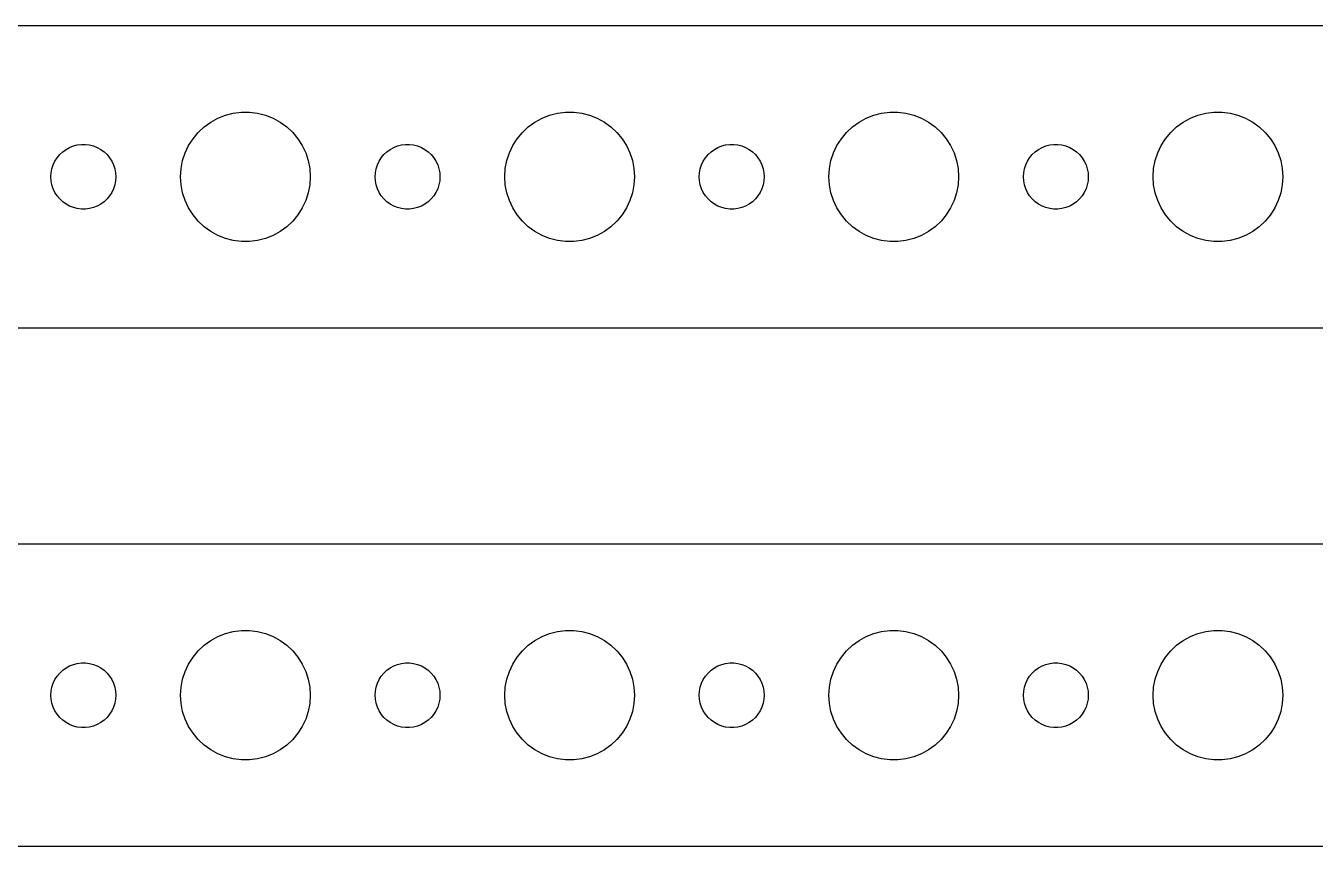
# Model space of a CAD drawing. Header units: metres. Extents: x -240 to 240, y 17 to 55.
# Drawn here: x -182.7 to -123, y 17 to 55 of the extents above; entities that cross this region are included whole.
import ezdxf

# ---------------------------------------------------------------- set-up
doc = ezdxf.new("R2010")
doc.units = ezdxf.units.M

msp = doc.modelspace()

# ---------------------------------------------------------------- linework, layer by layer
for p, q in [((234.814, 54.9901), (-234.814, 54.9901)), ((-173.777, 50.7145), (-173.427, 50.8532)), ((-173.427, 50.8532), (-173.062, 50.9469)), ((-173.062, 50.9469), (-172.688, 50.9941)), ((-172.688, 50.9941), (-172.312, 50.9941)), ((-172.312, 50.9941), (-171.938, 50.9469)), ((-171.938, 50.9469), (-171.573, 50.8532)), ((-171.573, 50.8532), (-171.223, 50.7145)), ((-158.777, 50.7145), (-158.427, 50.8532)), ((-158.427, 50.8532), (-158.062, 50.9469)), ((-158.062, 50.9469), (-157.688, 50.9941)), ((-157.688, 50.9941), (-157.312, 50.9941)), ((-157.312, 50.9941), (-156.938, 50.9469)), ((-156.938, 50.9469), (-156.573, 50.8532)), ((-156.573, 50.8532), (-156.223, 50.7145)), ((-143.777, 50.7145), (-143.427, 50.8532)), ((-143.427, 50.8532), (-143.062, 50.9469)), ((-143.062, 50.9469), (-142.688, 50.9941)), ((-142.688, 50.9941), (-142.312, 50.9941)), ((-142.312, 50.9941), (-141.938, 50.9469)), ((-141.938, 50.9469), (-141.573, 50.8532)), ((-141.573, 50.8532), (-141.223, 50.7145)), ((-128.777, 50.7145), (-128.427, 50.8532)), ((-128.427, 50.8532), (-128.062, 50.9469)), ((-128.062, 50.9469), (-127.688, 50.9941)), ((-127.688, 50.9941), (-127.312, 50.9941)), ((-127.312, 50.9941), (-126.938, 50.9469)), ((-126.938, 50.9469), (-126.573, 50.8532)), ((-126.573, 50.8532), (-126.223, 50.7145)), ((-174.687, 50.0536), (-174.412, 50.3115)), ((-174.412, 50.3115), (-174.107, 50.533)), ((-174.107, 50.533), (-173.777, 50.7145)), ((-171.223, 50.7145), (-170.893, 50.533)), ((-170.893, 50.533), (-170.588, 50.3115)), ((-170.588, 50.3115), (-170.313, 50.0536)), ((-159.687, 50.0536), (-159.412, 50.3115)), ((-159.412, 50.3115), (-159.107, 50.533)), ((-159.107, 50.533), (-158.777, 50.7145)), ((-156.223, 50.7145), (-155.893, 50.533)), ((-155.893, 50.533), (-155.588, 50.3115)), ((-155.588, 50.3115), (-155.313, 50.0536)), ((-144.687, 50.0536), (-144.412, 50.3115)), ((-144.412, 50.3115), (-144.107, 50.533)), ((-144.107, 50.533), (-143.777, 50.7145)), ((-141.223, 50.7145), (-140.893, 50.533)), ((-140.893, 50.533), (-140.588, 50.3115)), ((-140.588, 50.3115), (-140.313, 50.0536)), ((-129.687, 50.0536), (-129.412, 50.3115)), ((-129.412, 50.3115), (-129.107, 50.533)), ((-129.107, 50.533), (-128.777, 50.7145)), ((-126.223, 50.7145), (-125.893, 50.533)), ((-125.893, 50.533), (-125.588, 50.3115)), ((-125.588, 50.3115), (-125.313, 50.0536)), ((-175.129, 49.4453), (-174.927, 49.7634)), ((-174.927, 49.7634), (-174.687, 50.0536)), ((-170.313, 50.0536), (-170.073, 49.7634)), ((-170.073, 49.7634), (-169.871, 49.4453)), ((-160.129, 49.4453), (-159.927, 49.7634)), ((-159.927, 49.7634), (-159.687, 50.0536)), ((-155.313, 50.0536), (-155.073, 49.7634)), ((-155.073, 49.7634), (-154.871, 49.4453)), ((-145.129, 49.4453), (-144.927, 49.7634)), ((-144.927, 49.7634), (-144.687, 50.0536)), ((-140.313, 50.0536), (-140.073, 49.7634)), ((-140.073, 49.7634), (-139.871, 49.4453)), ((-130.129, 49.4453), (-129.927, 49.7634)), ((-129.927, 49.7634), (-129.687, 50.0536)), ((-125.313, 50.0536), (-125.073, 49.7634)), ((-125.073, 49.7634), (-124.871, 49.4453)), ((-181.214, 48.8817), (-181.093, 49.0268)), ((-181.093, 49.0268), (-180.956, 49.1558)), ((-180.956, 49.1558), (-180.804, 49.2665)), ((-180.804, 49.2665), (-180.639, 49.3572)), ((-180.639, 49.3572), (-180.464, 49.4266)), ((-180.464, 49.4266), (-180.281, 49.4734)), ((-180.281, 49.4734), (-180.094, 49.497)), ((-180.094, 49.497), (-179.906, 49.497)), ((-179.906, 49.497), (-179.719, 49.4734)), ((-179.719, 49.4734), (-179.536, 49.4266)), ((-179.536, 49.4266), (-179.361, 49.3572)), ((-179.361, 49.3572), (-179.196, 49.2665)), ((-179.196, 49.2665), (-179.044, 49.1558)), ((-179.044, 49.1558), (-178.907, 49.0268)), ((-178.907, 49.0268), (-178.786, 48.8817)), ((-175.406, 48.7461), (-175.289, 49.1044)), ((-175.289, 49.1044), (-175.129, 49.4453)), ((-169.871, 49.4453), (-169.711, 49.1044)), ((-169.711, 49.1044), (-169.594, 48.7461)), ((-166.214, 48.8817), (-166.093, 49.0268)), ((-166.093, 49.0268), (-165.956, 49.1558)), ((-165.956, 49.1558), (-165.804, 49.2665)), ((-165.804, 49.2665), (-165.639, 49.3572)), ((-165.639, 49.3572), (-165.464, 49.4266)), ((-165.464, 49.4266), (-165.281, 49.4734)), ((-165.281, 49.4734), (-165.094, 49.497)), ((-165.094, 49.497), (-164.906, 49.497)), ((-164.906, 49.497), (-164.719, 49.4734)), ((-164.719, 49.4734), (-164.536, 49.4266)), ((-164.536, 49.4266), (-164.361, 49.3572)), ((-164.361, 49.3572), (-164.196, 49.2665)), ((-164.196, 49.2665), (-164.044, 49.1558)), ((-164.044, 49.1558), (-163.907, 49.0268)), ((-163.907, 49.0268), (-163.786, 48.8817)), ((-160.406, 48.7461), (-160.289, 49.1044)), ((-160.289, 49.1044), (-160.129, 49.4453)), ((-154.871, 49.4453), (-154.711, 49.1044)), ((-154.711, 49.1044), (-154.594, 48.7461)), ((-151.214, 48.8817), (-151.093, 49.0268)), ((-151.093, 49.0268), (-150.956, 49.1558)), ((-150.956, 49.1558), (-150.804, 49.2665)), ((-150.804, 49.2665), (-150.639, 49.3572)), ((-150.639, 49.3572), (-150.464, 49.4266)), ((-150.464, 49.4266), (-150.281, 49.4734)), ((-150.281, 49.4734), (-150.094, 49.497)), ((-150.094, 49.497), (-149.906, 49.497)), ((-149.906, 49.497), (-149.719, 49.4734)), ((-149.719, 49.4734), (-149.536, 49.4266)), ((-149.536, 49.4266), (-149.361, 49.3572)), ((-149.361, 49.3572), (-149.196, 49.2665)), ((-149.196, 49.2665), (-149.044, 49.1558)), ((-149.044, 49.1558), (-148.907, 49.0268)), ((-148.907, 49.0268), (-148.786, 48.8817)), ((-145.406, 48.7461), (-145.289, 49.1044)), ((-145.289, 49.1044), (-145.129, 49.4453)), ((-139.871, 49.4453), (-139.711, 49.1044)), ((-139.711, 49.1044), (-139.594, 48.7461)), ((-136.214, 48.8817), (-136.093, 49.0268)), ((-136.093, 49.0268), (-135.956, 49.1558)), ((-135.956, 49.1558), (-135.804, 49.2665)), ((-135.804, 49.2665), (-135.639, 49.3572)), ((-135.639, 49.3572), (-135.464, 49.4266)), ((-135.464, 49.4266), (-135.281, 49.4734)), ((-135.281, 49.4734), (-135.094, 49.497)), ((-135.094, 49.497), (-134.906, 49.497)), ((-134.906, 49.497), (-134.719, 49.4734)), ((-134.719, 49.4734), (-134.536, 49.4266)), ((-134.536, 49.4266), (-134.361, 49.3572)), ((-134.361, 49.3572), (-134.196, 49.2665)), ((-134.196, 49.2665), (-134.044, 49.1558)), ((-134.044, 49.1558), (-133.907, 49.0268)), ((-133.907, 49.0268), (-133.786, 48.8817)), ((-130.406, 48.7461), (-130.289, 49.1044)), ((-130.289, 49.1044), (-130.129, 49.4453)), ((-124.871, 49.4453), (-124.711, 49.1044)), ((-124.711, 49.1044), (-124.594, 48.7461)), ((-181.488, 48.188), (-181.453, 48.373)), ((-181.453, 48.373), (-181.395, 48.5522)), ((-181.395, 48.5522), (-181.314, 48.7226)), ((-181.314, 48.7226), (-181.214, 48.8817)), ((-178.786, 48.8817), (-178.686, 48.7226)), ((-178.686, 48.7226), (-178.605, 48.5522)), ((-178.605, 48.5522), (-178.547, 48.373)), ((-178.547, 48.373), (-178.512, 48.188)), ((-175.5, 48), (-175.476, 48.376)), ((-175.476, 48.376), (-175.406, 48.7461)), ((-169.594, 48.7461), (-169.524, 48.376)), ((-169.524, 48.376), (-169.5, 48)), ((-166.488, 48.188), (-166.453, 48.373)), ((-166.453, 48.373), (-166.395, 48.5522)), ((-166.395, 48.5522), (-166.314, 48.7226)), ((-166.314, 48.7226), (-166.214, 48.8817)), ((-163.786, 48.8817), (-163.686, 48.7226)), ((-163.686, 48.7226), (-163.605, 48.5522)), ((-163.605, 48.5522), (-163.547, 48.373)), ((-163.547, 48.373), (-163.512, 48.188)), ((-160.5, 48), (-160.476, 48.376)), ((-160.476, 48.376), (-160.406, 48.7461)), ((-154.594, 48.7461), (-154.524, 48.376)), ((-154.524, 48.376), (-154.5, 48)), ((-151.488, 48.188), (-151.453, 48.373)), ((-151.453, 48.373), (-151.395, 48.5522)), ((-151.395, 48.5522), (-151.314, 48.7226)), ((-151.314, 48.7226), (-151.214, 48.8817)), ((-148.786, 48.8817), (-148.686, 48.7226)), ((-148.686, 48.7226), (-148.605, 48.5522)), ((-148.605, 48.5522), (-148.547, 48.373)), ((-148.547, 48.373), (-148.512, 48.188)), ((-145.5, 48), (-145.476, 48.376)), ((-145.476, 48.376), (-145.406, 48.7461)), ((-139.594, 48.7461), (-139.524, 48.376)), ((-139.524, 48.376), (-139.5, 48)), ((-136.488, 48.188), (-136.453, 48.373)), ((-136.453, 48.373), (-136.395, 48.5522)), ((-136.395, 48.5522), (-136.314, 48.7226)), ((-136.314, 48.7226), (-136.214, 48.8817)), ((-133.786, 48.8817), (-133.686, 48.7226)), ((-133.686, 48.7226), (-133.605, 48.5522)), ((-133.605, 48.5522), (-133.547, 48.373)), ((-133.547, 48.373), (-133.512, 48.188)), ((-130.5, 48), (-130.476, 48.376)), ((-130.476, 48.376), (-130.406, 48.7461)), ((-124.594, 48.7461), (-124.524, 48.376)), ((-124.524, 48.376), (-124.5, 48)), ((-181.5, 48), (-181.488, 48.188)), ((-181.488, 47.812), (-181.5, 48)), ((-181.453, 47.627), (-181.488, 47.812)), ((-178.512, 47.812), (-178.547, 47.627)), ((-178.512, 48.188), (-178.5, 48)), ((-178.5, 48), (-178.512, 47.812)), ((-175.476, 47.624), (-175.5, 48)), ((-169.5, 48), (-169.524, 47.624)), ((-166.5, 48), (-166.488, 48.188)), ((-166.488, 47.812), (-166.5, 48)), ((-166.453, 47.627), (-166.488, 47.812)), ((-163.512, 47.812), (-163.547, 47.627)), ((-163.512, 48.188), (-163.5, 48)), ((-163.5, 48), (-163.512, 47.812)), ((-160.476, 47.624), (-160.5, 48)), ((-154.5, 48), (-154.524, 47.624)), ((-151.5, 48), (-151.488, 48.188)), ((-151.488, 47.812), (-151.5, 48)), ((-151.453, 47.627), (-151.488, 47.812)), ((-148.512, 47.812), (-148.547, 47.627)), ((-148.512, 48.188), (-148.5, 48)), ((-148.5, 48), (-148.512, 47.812)), ((-145.476, 47.624), (-145.5, 48)), ((-139.5, 48), (-139.524, 47.624)), ((-136.5, 48), (-136.488, 48.188)), ((-136.488, 47.812), (-136.5, 48)), ((-136.453, 47.627), (-136.488, 47.812)), ((-133.512, 47.812), (-133.547, 47.627)), ((-133.512, 48.188), (-133.5, 48)), ((-133.5, 48), (-133.512, 47.812)), ((-130.476, 47.624), (-130.5, 48)), ((-124.5, 48), (-124.524, 47.624)), ((-181.395, 47.4478), (-181.453, 47.627)), ((-181.314, 47.2774), (-181.395, 47.4478)), ((-181.214, 47.1183), (-181.314, 47.2774)), ((-178.686, 47.2774), (-178.786, 47.1183)), ((-178.605, 47.4478), (-178.686, 47.2774)), ((-178.547, 47.627), (-178.605, 47.4478)), ((-175.406, 47.2539), (-175.476, 47.624)), ((-175.289, 46.8956), (-175.406, 47.2539)), ((-169.594, 47.2539), (-169.711, 46.8956)), ((-169.524, 47.624), (-169.594, 47.2539)), ((-166.395, 47.4478), (-166.453, 47.627)), ((-166.314, 47.2774), (-166.395, 47.4478)), ((-166.214, 47.1183), (-166.314, 47.2774)), ((-163.686, 47.2774), (-163.786, 47.1183)), ((-163.605, 47.4478), (-163.686, 47.2774)), ((-163.547, 47.627), (-163.605, 47.4478)), ((-160.406, 47.2539), (-160.476, 47.624)), ((-160.289, 46.8956), (-160.406, 47.2539)), ((-154.594, 47.2539), (-154.711, 46.8956)), ((-154.524, 47.624), (-154.594, 47.2539)), ((-151.395, 47.4478), (-151.453, 47.627)), ((-151.314, 47.2774), (-151.395, 47.4478)), ((-151.214, 47.1183), (-151.314, 47.2774)), ((-148.686, 47.2774), (-148.786, 47.1183)), ((-148.605, 47.4478), (-148.686, 47.2774)), ((-148.547, 47.627), (-148.605, 47.4478)), ((-145.406, 47.2539), (-145.476, 47.624)), ((-145.289, 46.8956), (-145.406, 47.2539)), ((-139.594, 47.2539), (-139.711, 46.8956)), ((-139.524, 47.624), (-139.594, 47.2539)), ((-136.395, 47.4478), (-136.453, 47.627)), ((-136.314, 47.2774), (-136.395, 47.4478)), ((-136.214, 47.1183), (-136.314, 47.2774)), ((-133.686, 47.2774), (-133.786, 47.1183)), ((-133.605, 47.4478), (-133.686, 47.2774)), ((-133.547, 47.627), (-133.605, 47.4478)), ((-130.406, 47.2539), (-130.476, 47.624)), ((-130.289, 46.8956), (-130.406, 47.2539)), ((-124.594, 47.2539), (-124.711, 46.8956)), ((-124.524, 47.624), (-124.594, 47.2539)), ((-181.093, 46.9732), (-181.214, 47.1183)), ((-180.956, 46.8442), (-181.093, 46.9732)), ((-180.804, 46.7335), (-180.956, 46.8442)), ((-180.639, 46.6428), (-180.804, 46.7335)), ((-180.464, 46.5734), (-180.639, 46.6428)), ((-180.281, 46.5266), (-180.464, 46.5734)), ((-179.536, 46.5734), (-179.719, 46.5266)), ((-179.361, 46.6428), (-179.536, 46.5734)), ((-179.196, 46.7335), (-179.361, 46.6428)), ((-179.044, 46.8442), (-179.196, 46.7335)), ((-178.907, 46.9732), (-179.044, 46.8442)), ((-178.786, 47.1183), (-178.907, 46.9732)), ((-175.129, 46.5547), (-175.289, 46.8956)), ((-174.927, 46.2366), (-175.129, 46.5547)), ((-169.871, 46.5547), (-170.073, 46.2366)), ((-169.711, 46.8956), (-169.871, 46.5547)), ((-166.093, 46.9732), (-166.214, 47.1183)), ((-165.956, 46.8442), (-166.093, 46.9732)), ((-165.804, 46.7335), (-165.956, 46.8442)), ((-165.639, 46.6428), (-165.804, 46.7335)), ((-165.464, 46.5734), (-165.639, 46.6428)), ((-165.281, 46.5266), (-165.464, 46.5734)), ((-164.536, 46.5734), (-164.719, 46.5266)), ((-164.361, 46.6428), (-164.536, 46.5734)), ((-164.196, 46.7335), (-164.361, 46.6428)), ((-164.044, 46.8442), (-164.196, 46.7335)), ((-163.907, 46.9732), (-164.044, 46.8442)), ((-163.786, 47.1183), (-163.907, 46.9732)), ((-160.129, 46.5547), (-160.289, 46.8956)), ((-159.927, 46.2366), (-160.129, 46.5547)), ((-154.871, 46.5547), (-155.073, 46.2366)), ((-154.711, 46.8956), (-154.871, 46.5547)), ((-151.093, 46.9732), (-151.214, 47.1183)), ((-150.956, 46.8442), (-151.093, 46.9732)), ((-150.804, 46.7335), (-150.956, 46.8442)), ((-150.639, 46.6428), (-150.804, 46.7335)), ((-150.464, 46.5734), (-150.639, 46.6428)), ((-150.281, 46.5266), (-150.464, 46.5734)), ((-149.536, 46.5734), (-149.719, 46.5266)), ((-149.361, 46.6428), (-149.536, 46.5734)), ((-149.196, 46.7335), (-149.361, 46.6428)), ((-149.044, 46.8442), (-149.196, 46.7335)), ((-148.907, 46.9732), (-149.044, 46.8442)), ((-148.786, 47.1183), (-148.907, 46.9732)), ((-145.129, 46.5547), (-145.289, 46.8956)), ((-144.927, 46.2366), (-145.129, 46.5547)), ((-139.871, 46.5547), (-140.073, 46.2366)), ((-139.711, 46.8956), (-139.871, 46.5547)), ((-136.093, 46.9732), (-136.214, 47.1183)), ((-135.956, 46.8442), (-136.093, 46.9732)), ((-135.804, 46.7335), (-135.956, 46.8442)), ((-135.639, 46.6428), (-135.804, 46.7335)), ((-135.464, 46.5734), (-135.639, 46.6428)), ((-135.281, 46.5266), (-135.464, 46.5734)), ((-134.536, 46.5734), (-134.719, 46.5266)), ((-134.361, 46.6428), (-134.536, 46.5734)), ((-134.196, 46.7335), (-134.361, 46.6428)), ((-134.044, 46.8442), (-134.196, 46.7335)), ((-133.907, 46.9732), (-134.044, 46.8442)), ((-133.786, 47.1183), (-133.907, 46.9732)), ((-130.129, 46.5547), (-130.289, 46.8956)), ((-129.927, 46.2366), (-130.129, 46.5547)), ((-124.871, 46.5547), (-125.073, 46.2366)), ((-124.711, 46.8956), (-124.871, 46.5547)), ((-180.094, 46.503), (-180.281, 46.5266)), ((-179.906, 46.503), (-180.094, 46.503)), ((-179.719, 46.5266), (-179.906, 46.503)), ((-174.687, 45.9464), (-174.927, 46.2366)), ((-174.412, 45.6885), (-174.687, 45.9464)), ((-170.313, 45.9464), (-170.588, 45.6885)), ((-170.073, 46.2366), (-170.313, 45.9464)), ((-165.094, 46.503), (-165.281, 46.5266)), ((-164.906, 46.503), (-165.094, 46.503)), ((-164.719, 46.5266), (-164.906, 46.503)), ((-159.687, 45.9464), (-159.927, 46.2366)), ((-159.412, 45.6885), (-159.687, 45.9464)), ((-155.313, 45.9464), (-155.588, 45.6885)), ((-155.073, 46.2366), (-155.313, 45.9464)), ((-150.094, 46.503), (-150.281, 46.5266)), ((-149.906, 46.503), (-150.094, 46.503)), ((-149.719, 46.5266), (-149.906, 46.503)), ((-144.687, 45.9464), (-144.927, 46.2366)), ((-144.412, 45.6885), (-144.687, 45.9464)), ((-140.313, 45.9464), (-140.588, 45.6885)), ((-140.073, 46.2366), (-140.313, 45.9464)), ((-135.094, 46.503), (-135.281, 46.5266)), ((-134.906, 46.503), (-135.094, 46.503)), ((-134.719, 46.5266), (-134.906, 46.503)), ((-129.687, 45.9464), (-129.927, 46.2366)), ((-129.412, 45.6885), (-129.687, 45.9464)), ((-125.313, 45.9464), (-125.588, 45.6885)), ((-125.073, 46.2366), (-125.313, 45.9464)), ((-174.107, 45.467), (-174.412, 45.6885)), ((-173.777, 45.2855), (-174.107, 45.467)), ((-170.893, 45.467), (-171.223, 45.2855)), ((-170.588, 45.6885), (-170.893, 45.467)), ((-159.107, 45.467), (-159.412, 45.6885)), ((-158.777, 45.2855), (-159.107, 45.467)), ((-155.893, 45.467), (-156.223, 45.2855)), ((-155.588, 45.6885), (-155.893, 45.467)), ((-144.107, 45.467), (-144.412, 45.6885)), ((-143.777, 45.2855), (-144.107, 45.467)), ((-140.893, 45.467), (-141.223, 45.2855)), ((-140.588, 45.6885), (-140.893, 45.467)), ((-129.107, 45.467), (-129.412, 45.6885)), ((-128.777, 45.2855), (-129.107, 45.467)), ((-125.893, 45.467), (-126.223, 45.2855)), ((-125.588, 45.6885), (-125.893, 45.467)), ((-173.427, 45.1468), (-173.777, 45.2855)), ((-173.062, 45.0531), (-173.427, 45.1468)), ((-172.688, 45.0059), (-173.062, 45.0531)), ((-172.312, 45.0059), (-172.688, 45.0059)), ((-171.938, 45.0531), (-172.312, 45.0059)), ((-171.573, 45.1468), (-171.938, 45.0531)), ((-171.223, 45.2855), (-171.573, 45.1468)), ((-158.427, 45.1468), (-158.777, 45.2855)), ((-158.062, 45.0531), (-158.427, 45.1468)), ((-157.688, 45.0059), (-158.062, 45.0531)), ((-157.312, 45.0059), (-157.688, 45.0059)), ((-156.938, 45.0531), (-157.312, 45.0059)), ((-156.573, 45.1468), (-156.938, 45.0531)), ((-156.223, 45.2855), (-156.573, 45.1468)), ((-143.427, 45.1468), (-143.777, 45.2855)), ((-143.062, 45.0531), (-143.427, 45.1468)), ((-142.688, 45.0059), (-143.062, 45.0531)), ((-142.312, 45.0059), (-142.688, 45.0059)), ((-141.938, 45.0531), (-142.312, 45.0059)), ((-141.573, 45.1468), (-141.938, 45.0531)), ((-141.223, 45.2855), (-141.573, 45.1468)), ((-128.427, 45.1468), (-128.777, 45.2855)), ((-128.062, 45.0531), (-128.427, 45.1468)), ((-127.688, 45.0059), (-128.062, 45.0531)), ((-127.312, 45.0059), (-127.688, 45.0059)), ((-126.938, 45.0531), (-127.312, 45.0059)), ((-126.573, 45.1468), (-126.938, 45.0531)), ((-126.223, 45.2855), (-126.573, 45.1468)), ((-234.814, 41.0099), (234.814, 41.0099)), ((234.814, 30.9901), (-234.814, 30.9901)), ((-173.777, 26.7145), (-173.427, 26.8532)), ((-173.427, 26.8532), (-173.062, 26.9469)), ((-173.062, 26.9469), (-172.688, 26.9941)), ((-172.688, 26.9941), (-172.312, 26.9941)), ((-172.312, 26.9941), (-171.938, 26.9469)), ((-171.938, 26.9469), (-171.573, 26.8532)), ((-171.573, 26.8532), (-171.223, 26.7145)), ((-158.777, 26.7145), (-158.427, 26.8532)), ((-158.427, 26.8532), (-158.062, 26.9469)), ((-158.062, 26.9469), (-157.688, 26.9941)), ((-157.688, 26.9941), (-157.312, 26.9941)), ((-157.312, 26.9941), (-156.938, 26.9469)), ((-156.938, 26.9469), (-156.573, 26.8532)), ((-156.573, 26.8532), (-156.223, 26.7145)), ((-143.777, 26.7145), (-143.427, 26.8532)), ((-143.427, 26.8532), (-143.062, 26.9469)), ((-143.062, 26.9469), (-142.688, 26.9941)), ((-142.688, 26.9941), (-142.312, 26.9941)), ((-142.312, 26.9941), (-141.938, 26.9469)), ((-141.938, 26.9469), (-141.573, 26.8532)), ((-141.573, 26.8532), (-141.223, 26.7145)), ((-128.777, 26.7145), (-128.427, 26.8532)), ((-128.427, 26.8532), (-128.062, 26.9469)), ((-128.062, 26.9469), (-127.688, 26.9941)), ((-127.688, 26.9941), (-127.312, 26.9941)), ((-127.312, 26.9941), (-126.938, 26.9469)), ((-126.938, 26.9469), (-126.573, 26.8532)), ((-126.573, 26.8532), (-126.223, 26.7145)), ((-174.687, 26.0536), (-174.412, 26.3115)), ((-174.412, 26.3115), (-174.107, 26.533)), ((-174.107, 26.533), (-173.777, 26.7145)), ((-171.223, 26.7145), (-170.893, 26.533)), ((-170.893, 26.533), (-170.588, 26.3115)), ((-170.588, 26.3115), (-170.313, 26.0536)), ((-159.687, 26.0536), (-159.412, 26.3115)), ((-159.412, 26.3115), (-159.107, 26.533)), ((-159.107, 26.533), (-158.777, 26.7145)), ((-156.223, 26.7145), (-155.893, 26.533)), ((-155.893, 26.533), (-155.588, 26.3115)), ((-155.588, 26.3115), (-155.313, 26.0536)), ((-144.687, 26.0536), (-144.412, 26.3115)), ((-144.412, 26.3115), (-144.107, 26.533)), ((-144.107, 26.533), (-143.777, 26.7145)), ((-141.223, 26.7145), (-140.893, 26.533)), ((-140.893, 26.533), (-140.588, 26.3115)), ((-140.588, 26.3115), (-140.313, 26.0536)), ((-129.687, 26.0536), (-129.412, 26.3115)), ((-129.412, 26.3115), (-129.107, 26.533)), ((-129.107, 26.533), (-128.777, 26.7145)), ((-126.223, 26.7145), (-125.893, 26.533)), ((-125.893, 26.533), (-125.588, 26.3115)), ((-125.588, 26.3115), (-125.313, 26.0536)), ((-175.129, 25.4453), (-174.927, 25.7634)), ((-174.927, 25.7634), (-174.687, 26.0536)), ((-170.313, 26.0536), (-170.073, 25.7634)), ((-170.073, 25.7634), (-169.871, 25.4453)), ((-160.129, 25.4453), (-159.927, 25.7634)), ((-159.927, 25.7634), (-159.687, 26.0536)), ((-155.313, 26.0536), (-155.073, 25.7634)), ((-155.073, 25.7634), (-154.871, 25.4453)), ((-145.129, 25.4453), (-144.927, 25.7634)), ((-144.927, 25.7634), (-144.687, 26.0536)), ((-140.313, 26.0536), (-140.073, 25.7634)), ((-140.073, 25.7634), (-139.871, 25.4453)), ((-130.129, 25.4453), (-129.927, 25.7634)), ((-129.927, 25.7634), (-129.687, 26.0536)), ((-125.313, 26.0536), (-125.073, 25.7634)), ((-125.073, 25.7634), (-124.871, 25.4453)), ((-181.093, 25.0268), (-180.956, 25.1558)), ((-180.956, 25.1558), (-180.804, 25.2665)), ((-180.804, 25.2665), (-180.639, 25.3572)), ((-180.639, 25.3572), (-180.464, 25.4266)), ((-180.464, 25.4266), (-180.281, 25.4734)), ((-180.281, 25.4734), (-180.094, 25.497)), ((-180.094, 25.497), (-179.906, 25.497)), ((-179.906, 25.497), (-179.719, 25.4734)), ((-179.719, 25.4734), (-179.536, 25.4266)), ((-179.536, 25.4266), (-179.361, 25.3572)), ((-179.361, 25.3572), (-179.196, 25.2665)), ((-179.196, 25.2665), (-179.044, 25.1558)), ((-179.044, 25.1558), (-178.907, 25.0268)), ((-175.406, 24.7461), (-175.289, 25.1044)), ((-175.289, 25.1044), (-175.129, 25.4453)), ((-169.871, 25.4453), (-169.711, 25.1044)), ((-169.711, 25.1044), (-169.594, 24.7461)), ((-166.093, 25.0268), (-165.956, 25.1558)), ((-165.956, 25.1558), (-165.804, 25.2665)), ((-165.804, 25.2665), (-165.639, 25.3572)), ((-165.639, 25.3572), (-165.464, 25.4266)), ((-165.464, 25.4266), (-165.281, 25.4734)), ((-165.281, 25.4734), (-165.094, 25.497)), ((-165.094, 25.497), (-164.906, 25.497)), ((-164.906, 25.497), (-164.719, 25.4734)), ((-164.719, 25.4734), (-164.536, 25.4266)), ((-164.536, 25.4266), (-164.361, 25.3572)), ((-164.361, 25.3572), (-164.196, 25.2665)), ((-164.196, 25.2665), (-164.044, 25.1558)), ((-164.044, 25.1558), (-163.907, 25.0268)), ((-160.406, 24.7461), (-160.289, 25.1044)), ((-160.289, 25.1044), (-160.129, 25.4453)), ((-154.871, 25.4453), (-154.711, 25.1044)), ((-154.711, 25.1044), (-154.594, 24.7461)), ((-151.093, 25.0268), (-150.956, 25.1558)), ((-150.956, 25.1558), (-150.804, 25.2665)), ((-150.804, 25.2665), (-150.639, 25.3572)), ((-150.639, 25.3572), (-150.464, 25.4266)), ((-150.464, 25.4266), (-150.281, 25.4734)), ((-150.281, 25.4734), (-150.094, 25.497)), ((-150.094, 25.497), (-149.906, 25.497)), ((-149.906, 25.497), (-149.719, 25.4734)), ((-149.719, 25.4734), (-149.536, 25.4266)), ((-149.536, 25.4266), (-149.361, 25.3572)), ((-149.361, 25.3572), (-149.196, 25.2665)), ((-149.196, 25.2665), (-149.044, 25.1558)), ((-149.044, 25.1558), (-148.907, 25.0268)), ((-145.406, 24.7461), (-145.289, 25.1044)), ((-145.289, 25.1044), (-145.129, 25.4453)), ((-139.871, 25.4453), (-139.711, 25.1044)), ((-139.711, 25.1044), (-139.594, 24.7461)), ((-136.093, 25.0268), (-135.956, 25.1558)), ((-135.956, 25.1558), (-135.804, 25.2665)), ((-135.804, 25.2665), (-135.639, 25.3572)), ((-135.639, 25.3572), (-135.464, 25.4266)), ((-135.464, 25.4266), (-135.281, 25.4734)), ((-135.281, 25.4734), (-135.094, 25.497)), ((-135.094, 25.497), (-134.906, 25.497)), ((-134.906, 25.497), (-134.719, 25.4734)), ((-134.719, 25.4734), (-134.536, 25.4266)), ((-134.536, 25.4266), (-134.361, 25.3572)), ((-134.361, 25.3572), (-134.196, 25.2665)), ((-134.196, 25.2665), (-134.044, 25.1558)), ((-134.044, 25.1558), (-133.907, 25.0268)), ((-130.406, 24.7461), (-130.289, 25.1044)), ((-130.289, 25.1044), (-130.129, 25.4453)), ((-124.871, 25.4453), (-124.711, 25.1044)), ((-124.711, 25.1044), (-124.594, 24.7461)), ((-181.453, 24.373), (-181.395, 24.5522)), ((-181.395, 24.5522), (-181.314, 24.7226)), ((-181.314, 24.7226), (-181.214, 24.8817)), ((-181.214, 24.8817), (-181.093, 25.0268)), ((-178.907, 25.0268), (-178.786, 24.8817)), ((-178.786, 24.8817), (-178.686, 24.7226)), ((-178.686, 24.7226), (-178.605, 24.5522)), ((-178.605, 24.5522), (-178.547, 24.373)), ((-175.476, 24.376), (-175.406, 24.7461)), ((-169.594, 24.7461), (-169.524, 24.376)), ((-166.453, 24.373), (-166.395, 24.5522)), ((-166.395, 24.5522), (-166.314, 24.7226)), ((-166.314, 24.7226), (-166.214, 24.8817)), ((-166.214, 24.8817), (-166.093, 25.0268)), ((-163.907, 25.0268), (-163.786, 24.8817)), ((-163.786, 24.8817), (-163.686, 24.7226)), ((-163.686, 24.7226), (-163.605, 24.5522)), ((-163.605, 24.5522), (-163.547, 24.373)), ((-160.476, 24.376), (-160.406, 24.7461)), ((-154.594, 24.7461), (-154.524, 24.376)), ((-151.453, 24.373), (-151.395, 24.5522)), ((-151.395, 24.5522), (-151.314, 24.7226)), ((-151.314, 24.7226), (-151.214, 24.8817)), ((-151.214, 24.8817), (-151.093, 25.0268)), ((-148.907, 25.0268), (-148.786, 24.8817)), ((-148.786, 24.8817), (-148.686, 24.7226)), ((-148.686, 24.7226), (-148.605, 24.5522)), ((-148.605, 24.5522), (-148.547, 24.373)), ((-145.476, 24.376), (-145.406, 24.7461)), ((-139.594, 24.7461), (-139.524, 24.376)), ((-136.453, 24.373), (-136.395, 24.5522)), ((-136.395, 24.5522), (-136.314, 24.7226)), ((-136.314, 24.7226), (-136.214, 24.8817)), ((-136.214, 24.8817), (-136.093, 25.0268)), ((-133.907, 25.0268), (-133.786, 24.8817)), ((-133.786, 24.8817), (-133.686, 24.7226)), ((-133.686, 24.7226), (-133.605, 24.5522)), ((-133.605, 24.5522), (-133.547, 24.373)), ((-130.476, 24.376), (-130.406, 24.7461)), ((-124.594, 24.7461), (-124.524, 24.376)), ((-181.5, 24), (-181.488, 24.188)), ((-181.488, 23.812), (-181.5, 24)), ((-181.488, 24.188), (-181.453, 24.373)), ((-178.547, 24.373), (-178.512, 24.188)), ((-178.512, 24.188), (-178.5, 24)), ((-178.5, 24), (-178.512, 23.812)), ((-175.5, 24), (-175.476, 24.376)), ((-175.476, 23.624), (-175.5, 24)), ((-169.524, 24.376), (-169.5, 24)), ((-169.5, 24), (-169.524, 23.624)), ((-166.5, 24), (-166.488, 24.188)), ((-166.488, 23.812), (-166.5, 24)), ((-166.488, 24.188), (-166.453, 24.373)), ((-163.547, 24.373), (-163.512, 24.188)), ((-163.512, 24.188), (-163.5, 24)), ((-163.5, 24), (-163.512, 23.812)), ((-160.5, 24), (-160.476, 24.376)), ((-160.476, 23.624), (-160.5, 24)), ((-154.524, 24.376), (-154.5, 24)), ((-154.5, 24), (-154.524, 23.624)), ((-151.5, 24), (-151.488, 24.188)), ((-151.488, 23.812), (-151.5, 24)), ((-151.488, 24.188), (-151.453, 24.373)), ((-148.547, 24.373), (-148.512, 24.188)), ((-148.512, 24.188), (-148.5, 24)), ((-148.5, 24), (-148.512, 23.812)), ((-145.5, 24), (-145.476, 24.376)), ((-145.476, 23.624), (-145.5, 24)), ((-139.524, 24.376), (-139.5, 24)), ((-139.5, 24), (-139.524, 23.624)), ((-136.5, 24), (-136.488, 24.188)), ((-136.488, 23.812), (-136.5, 24)), ((-136.488, 24.188), (-136.453, 24.373)), ((-133.547, 24.373), (-133.512, 24.188)), ((-133.512, 24.188), (-133.5, 24)), ((-133.5, 24), (-133.512, 23.812)), ((-130.5, 24), (-130.476, 24.376)), ((-130.476, 23.624), (-130.5, 24)), ((-124.524, 24.376), (-124.5, 24)), ((-124.5, 24), (-124.524, 23.624)), ((-181.453, 23.627), (-181.488, 23.812)), ((-181.395, 23.4478), (-181.453, 23.627)), ((-181.314, 23.2774), (-181.395, 23.4478)), ((-181.214, 23.1183), (-181.314, 23.2774)), ((-178.686, 23.2774), (-178.786, 23.1183)), ((-178.605, 23.4478), (-178.686, 23.2774)), ((-178.547, 23.627), (-178.605, 23.4478)), ((-178.512, 23.812), (-178.547, 23.627)), ((-175.406, 23.2539), (-175.476, 23.624)), ((-169.524, 23.624), (-169.594, 23.2539)), ((-166.453, 23.627), (-166.488, 23.812)), ((-166.395, 23.4478), (-166.453, 23.627)), ((-166.314, 23.2774), (-166.395, 23.4478)), ((-166.214, 23.1183), (-166.314, 23.2774)), ((-163.686, 23.2774), (-163.786, 23.1183)), ((-163.605, 23.4478), (-163.686, 23.2774)), ((-163.547, 23.627), (-163.605, 23.4478)), ((-163.512, 23.812), (-163.547, 23.627)), ((-160.406, 23.2539), (-160.476, 23.624)), ((-154.524, 23.624), (-154.594, 23.2539)), ((-151.453, 23.627), (-151.488, 23.812)), ((-151.395, 23.4478), (-151.453, 23.627)), ((-151.314, 23.2774), (-151.395, 23.4478)), ((-151.214, 23.1183), (-151.314, 23.2774)), ((-148.686, 23.2774), (-148.786, 23.1183)), ((-148.605, 23.4478), (-148.686, 23.2774)), ((-148.547, 23.627), (-148.605, 23.4478)), ((-148.512, 23.812), (-148.547, 23.627)), ((-145.406, 23.2539), (-145.476, 23.624)), ((-139.524, 23.624), (-139.594, 23.2539)), ((-136.453, 23.627), (-136.488, 23.812)), ((-136.395, 23.4478), (-136.453, 23.627)), ((-136.314, 23.2774), (-136.395, 23.4478)), ((-136.214, 23.1183), (-136.314, 23.2774)), ((-133.686, 23.2774), (-133.786, 23.1183)), ((-133.605, 23.4478), (-133.686, 23.2774)), ((-133.547, 23.627), (-133.605, 23.4478)), ((-133.512, 23.812), (-133.547, 23.627)), ((-130.406, 23.2539), (-130.476, 23.624)), ((-124.524, 23.624), (-124.594, 23.2539)), ((-181.093, 22.9732), (-181.214, 23.1183)), ((-180.956, 22.8442), (-181.093, 22.9732)), ((-180.804, 22.7335), (-180.956, 22.8442)), ((-180.639, 22.6428), (-180.804, 22.7335)), ((-179.196, 22.7335), (-179.361, 22.6428)), ((-179.044, 22.8442), (-179.196, 22.7335)), ((-178.907, 22.9732), (-179.044, 22.8442)), ((-178.786, 23.1183), (-178.907, 22.9732)), ((-175.289, 22.8956), (-175.406, 23.2539)), ((-175.129, 22.5547), (-175.289, 22.8956)), ((-169.711, 22.8956), (-169.871, 22.5547)), ((-169.594, 23.2539), (-169.711, 22.8956)), ((-166.093, 22.9732), (-166.214, 23.1183)), ((-165.956, 22.8442), (-166.093, 22.9732)), ((-165.804, 22.7335), (-165.956, 22.8442)), ((-165.639, 22.6428), (-165.804, 22.7335)), ((-164.196, 22.7335), (-164.361, 22.6428)), ((-164.044, 22.8442), (-164.196, 22.7335)), ((-163.907, 22.9732), (-164.044, 22.8442)), ((-163.786, 23.1183), (-163.907, 22.9732)), ((-160.289, 22.8956), (-160.406, 23.2539)), ((-160.129, 22.5547), (-160.289, 22.8956)), ((-154.711, 22.8956), (-154.871, 22.5547)), ((-154.594, 23.2539), (-154.711, 22.8956)), ((-151.093, 22.9732), (-151.214, 23.1183)), ((-150.956, 22.8442), (-151.093, 22.9732)), ((-150.804, 22.7335), (-150.956, 22.8442)), ((-150.639, 22.6428), (-150.804, 22.7335)), ((-149.196, 22.7335), (-149.361, 22.6428)), ((-149.044, 22.8442), (-149.196, 22.7335)), ((-148.907, 22.9732), (-149.044, 22.8442)), ((-148.786, 23.1183), (-148.907, 22.9732)), ((-145.289, 22.8956), (-145.406, 23.2539)), ((-145.129, 22.5547), (-145.289, 22.8956)), ((-139.711, 22.8956), (-139.871, 22.5547)), ((-139.594, 23.2539), (-139.711, 22.8956)), ((-136.093, 22.9732), (-136.214, 23.1183)), ((-135.956, 22.8442), (-136.093, 22.9732)), ((-135.804, 22.7335), (-135.956, 22.8442)), ((-135.639, 22.6428), (-135.804, 22.7335)), ((-134.196, 22.7335), (-134.361, 22.6428)), ((-134.044, 22.8442), (-134.196, 22.7335)), ((-133.907, 22.9732), (-134.044, 22.8442)), ((-133.786, 23.1183), (-133.907, 22.9732)), ((-130.289, 22.8956), (-130.406, 23.2539)), ((-130.129, 22.5547), (-130.289, 22.8956)), ((-124.711, 22.8956), (-124.871, 22.5547)), ((-124.594, 23.2539), (-124.711, 22.8956)), ((-180.464, 22.5734), (-180.639, 22.6428)), ((-180.281, 22.5266), (-180.464, 22.5734)), ((-180.094, 22.503), (-180.281, 22.5266)), ((-179.906, 22.503), (-180.094, 22.503)), ((-179.719, 22.5266), (-179.906, 22.503)), ((-179.536, 22.5734), (-179.719, 22.5266)), ((-179.361, 22.6428), (-179.536, 22.5734)), ((-174.927, 22.2366), (-175.129, 22.5547)), ((-174.687, 21.9464), (-174.927, 22.2366)), ((-170.073, 22.2366), (-170.313, 21.9464)), ((-169.871, 22.5547), (-170.073, 22.2366)), ((-165.464, 22.5734), (-165.639, 22.6428)), ((-165.281, 22.5266), (-165.464, 22.5734)), ((-165.094, 22.503), (-165.281, 22.5266)), ((-164.906, 22.503), (-165.094, 22.503)), ((-164.719, 22.5266), (-164.906, 22.503)), ((-164.536, 22.5734), (-164.719, 22.5266)), ((-164.361, 22.6428), (-164.536, 22.5734)), ((-159.927, 22.2366), (-160.129, 22.5547)), ((-159.687, 21.9464), (-159.927, 22.2366)), ((-155.073, 22.2366), (-155.313, 21.9464)), ((-154.871, 22.5547), (-155.073, 22.2366)), ((-150.464, 22.5734), (-150.639, 22.6428)), ((-150.281, 22.5266), (-150.464, 22.5734)), ((-150.094, 22.503), (-150.281, 22.5266)), ((-149.906, 22.503), (-150.094, 22.503)), ((-149.719, 22.5266), (-149.906, 22.503)), ((-149.536, 22.5734), (-149.719, 22.5266)), ((-149.361, 22.6428), (-149.536, 22.5734)), ((-144.927, 22.2366), (-145.129, 22.5547)), ((-144.687, 21.9464), (-144.927, 22.2366)), ((-140.073, 22.2366), (-140.313, 21.9464)), ((-139.871, 22.5547), (-140.073, 22.2366)), ((-135.464, 22.5734), (-135.639, 22.6428)), ((-135.281, 22.5266), (-135.464, 22.5734)), ((-135.094, 22.503), (-135.281, 22.5266)), ((-134.906, 22.503), (-135.094, 22.503)), ((-134.719, 22.5266), (-134.906, 22.503)), ((-134.536, 22.5734), (-134.719, 22.5266)), ((-134.361, 22.6428), (-134.536, 22.5734)), ((-129.927, 22.2366), (-130.129, 22.5547)), ((-129.687, 21.9464), (-129.927, 22.2366)), ((-125.073, 22.2366), (-125.313, 21.9464)), ((-124.871, 22.5547), (-125.073, 22.2366)), ((-174.412, 21.6885), (-174.687, 21.9464)), ((-174.107, 21.467), (-174.412, 21.6885)), ((-170.588, 21.6885), (-170.893, 21.467)), ((-170.313, 21.9464), (-170.588, 21.6885)), ((-159.412, 21.6885), (-159.687, 21.9464)), ((-159.107, 21.467), (-159.412, 21.6885)), ((-155.588, 21.6885), (-155.893, 21.467)), ((-155.313, 21.9464), (-155.588, 21.6885)), ((-144.412, 21.6885), (-144.687, 21.9464)), ((-144.107, 21.467), (-144.412, 21.6885)), ((-140.588, 21.6885), (-140.893, 21.467)), ((-140.313, 21.9464), (-140.588, 21.6885)), ((-129.412, 21.6885), (-129.687, 21.9464)), ((-129.107, 21.467), (-129.412, 21.6885)), ((-125.588, 21.6885), (-125.893, 21.467)), ((-125.313, 21.9464), (-125.588, 21.6885)), ((-173.777, 21.2855), (-174.107, 21.467)), ((-173.427, 21.1468), (-173.777, 21.2855)), ((-173.062, 21.0531), (-173.427, 21.1468)), ((-172.688, 21.0059), (-173.062, 21.0531)), ((-172.312, 21.0059), (-172.688, 21.0059)), ((-171.938, 21.0531), (-172.312, 21.0059)), ((-171.573, 21.1468), (-171.938, 21.0531)), ((-171.223, 21.2855), (-171.573, 21.1468)), ((-170.893, 21.467), (-171.223, 21.2855)), ((-158.777, 21.2855), (-159.107, 21.467)), ((-158.427, 21.1468), (-158.777, 21.2855)), ((-158.062, 21.0531), (-158.427, 21.1468)), ((-157.688, 21.0059), (-158.062, 21.0531)), ((-157.312, 21.0059), (-157.688, 21.0059)), ((-156.938, 21.0531), (-157.312, 21.0059)), ((-156.573, 21.1468), (-156.938, 21.0531)), ((-156.223, 21.2855), (-156.573, 21.1468)), ((-155.893, 21.467), (-156.223, 21.2855)), ((-143.777, 21.2855), (-144.107, 21.467)), ((-143.427, 21.1468), (-143.777, 21.2855)), ((-143.062, 21.0531), (-143.427, 21.1468)), ((-142.688, 21.0059), (-143.062, 21.0531)), ((-142.312, 21.0059), (-142.688, 21.0059)), ((-141.938, 21.0531), (-142.312, 21.0059)), ((-141.573, 21.1468), (-141.938, 21.0531)), ((-141.223, 21.2855), (-141.573, 21.1468)), ((-140.893, 21.467), (-141.223, 21.2855)), ((-128.777, 21.2855), (-129.107, 21.467)), ((-128.427, 21.1468), (-128.777, 21.2855)), ((-128.062, 21.0531), (-128.427, 21.1468)), ((-127.688, 21.0059), (-128.062, 21.0531)), ((-127.312, 21.0059), (-127.688, 21.0059)), ((-126.938, 21.0531), (-127.312, 21.0059)), ((-126.573, 21.1468), (-126.938, 21.0531)), ((-126.223, 21.2855), (-126.573, 21.1468)), ((-125.893, 21.467), (-126.223, 21.2855)), ((-234.814, 17.0099), (234.814, 17.0099))]:
    msp.add_line(p, q)

doc.saveas('drawing.dxf')
